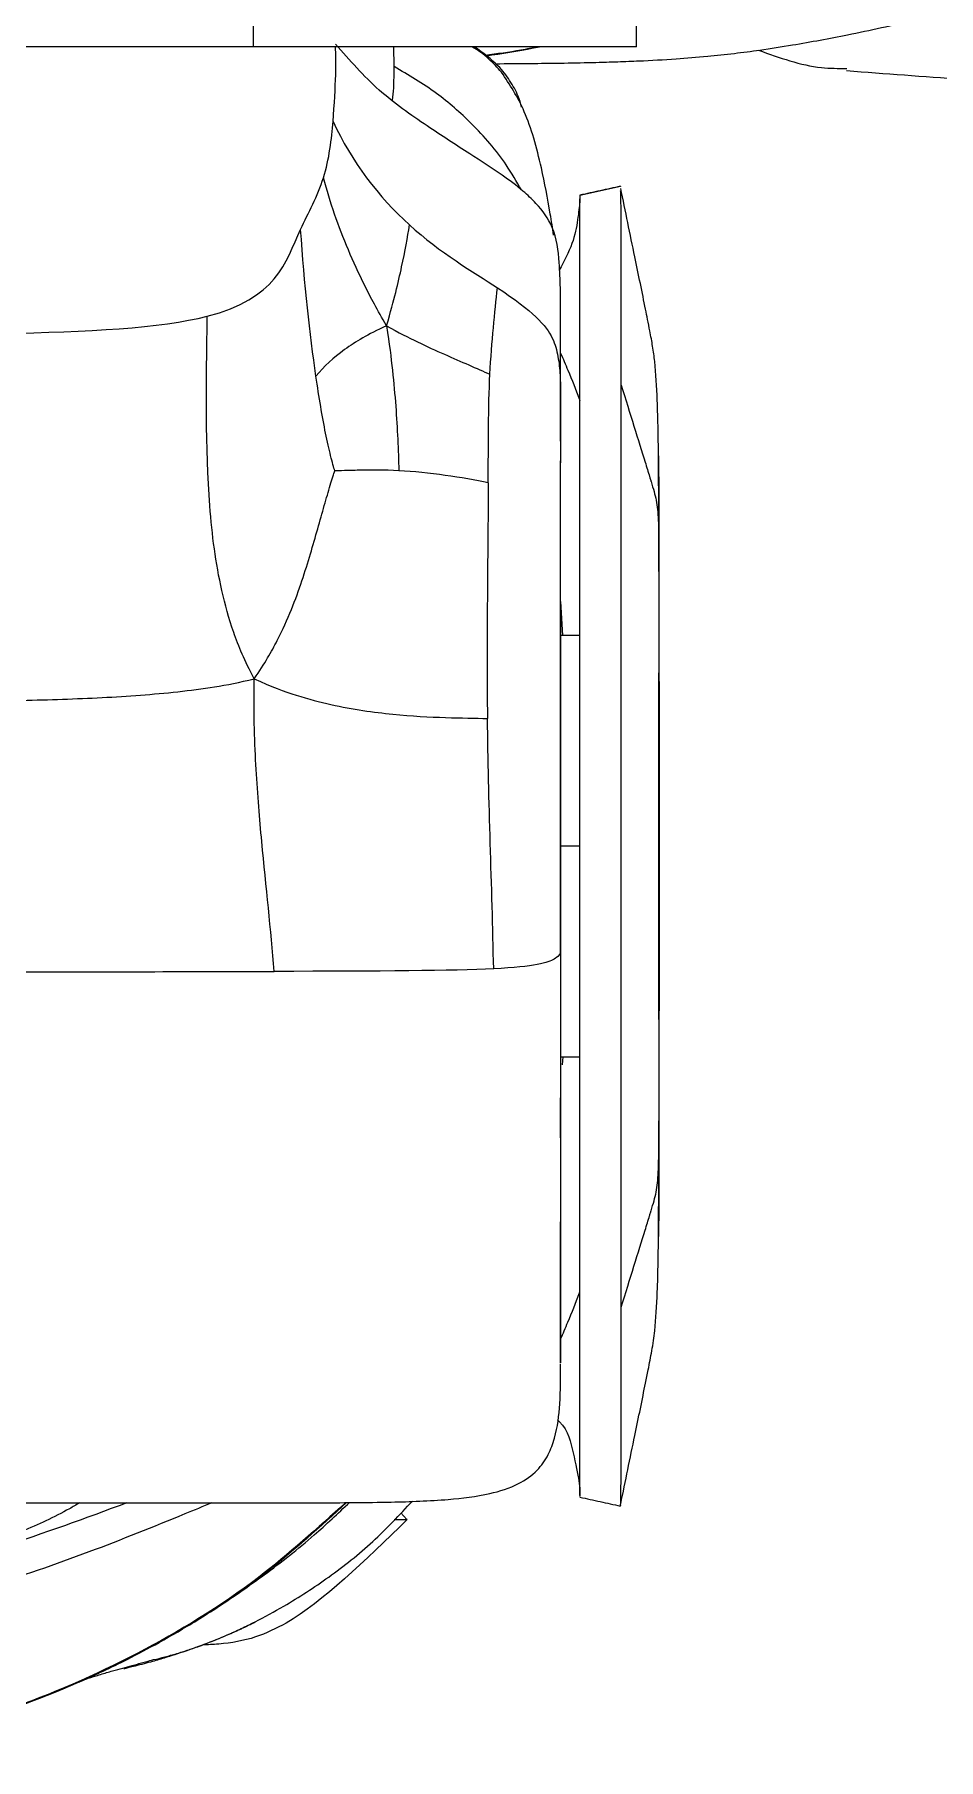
# Model space of a CAD drawing. Header units: millimetres. Extents: x 0 to 1189, y 0 to 841.
# Drawn here: x 156.89 to 178.33, y 204.99 to 245.9 of the extents above; entities that cross this region are included whole.
import ezdxf

# ---------------------------------------------------------------- set-up
doc = ezdxf.new("R2010")
doc.units = ezdxf.units.MM

msp = doc.modelspace()

# ---------------------------------------------------------------- linework, layer by layer
at = {"color": 7, "linetype": 'Continuous', "lineweight": 25}
for p, q in [((171.164, 245.612), (171.164, 249.618)), ((162.084, 245.612), (162.084, 249.379)), ((162.084, 245.612), (149.623, 245.612)), ((171.164, 245.612), (162.084, 245.612)), ((169.825, 242.093), (170.786, 242.303)), ((170.786, 242.303), (170.785, 242.296)), ((169.365, 232.137), (169.365, 226.637)), ((169.825, 231.652), (169.365, 231.652)), ((169.365, 226.637), (169.365, 224.117)), ((169.365, 224.067), (169.365, 223.98)), ((169.365, 221.652), (169.825, 221.652)), ((171.69, 217.482), (171.69, 217.501)), ((169.825, 211.223), (169.825, 211.217)), ((165.719, 210.679), (165.572, 210.836)), ((165.729, 210.679), (165.686, 210.679))]:
    msp.add_line(p, q, dxfattribs=at)
at = {"color": 8, "linetype": 'Continuous', "lineweight": 25}
for p, q in [((165.415, 245.141), (165.412, 245.612)), ((169.365, 232.458), (169.414, 231.652)), ((169.825, 226.652), (169.365, 226.652)), ((169.415, 221.652), (169.404, 221.469))]:
    msp.add_line(p, q, dxfattribs=at)
at = {"color": 7, "linetype": 'Continuous', "lineweight": 25, "flags": 128}
for points in [[(169.365, 219.736), (169.365, 220.307), (169.365, 220.523), (169.365, 220.685)], [(169.365, 216.333), (169.365, 217.182), (169.365, 217.502), (169.365, 217.743)]]:
    msp.add_lwpolyline(points, dxfattribs=at)
at = {"color": 7, "linetype": 'Continuous', "lineweight": 25}
for points, knots in [([(167.819, 245.21), (168.097, 245.212), (168.85, 245.217), (169.681, 245.229), (170.419, 245.248), (170.717, 245.257), (170.974, 245.267), (171.425, 245.285), (172.031, 245.318), (172.792, 245.379), (173.463, 245.45), (174.153, 245.54), (175.061, 245.683), (176.294, 245.914), (177.828, 246.251), (179.312, 246.605), (180.663, 246.935), (181.832, 247.262), (183.1, 247.703), (184.535, 248.326), (185.515, 248.872), (186.053, 249.173)], [0, 0, 0, 0, 0.064455, 0.174412, 0.196638, 0.21342, 0.22913, 0.243841, 0.293969, 0.33289, 0.363627, 0.391766, 0.428081, 0.4918, 0.572488, 0.662263, 0.717257, 0.774705, 0.837692, 0.910724, 1, 1, 1, 1]), ([(169.365, 236.26), (169.365, 236.804), (169.365, 237.735), (169.364, 238.949), (169.367, 239.817), (169.335, 240.573), (169.249, 241.301), (168.853, 241.846), (168.428, 242.237), (167.904, 242.63), (167.131, 243.123), (166.139, 243.766), (165.004, 244.559), (164.359, 245.294), (164.028, 245.67)], [0, 0, 0, 0, 0.1398018, 0.2391107, 0.308776, 0.3595024, 0.4314098, 0.4891664, 0.5246546, 0.5769049, 0.6536699, 0.755108, 0.8745492, 1, 1, 1, 1]), ([(167.961, 245.009), (167.866, 245.115), (167.66, 245.346), (167.404, 245.537), (167.249, 245.611), (167.246, 245.612)], [0, 0, 0, 0, 0.454576, 0.987408, 1, 1, 1, 1]), ([(168.441, 244.182), (168.418, 244.268), (168.363, 244.47), (168.171, 244.802), (167.886, 245.197), (167.527, 245.462), (167.324, 245.612)], [0, 0, 0, 0, 0.1940488, 0.4534441, 0.6906317, 1, 1, 1, 1]), ([(168.836, 245.612), (168.699, 245.584), (168.281, 245.499), (167.859, 245.444), (167.576, 245.408)], [0, 0, 0, 0, 0.329146, 1, 1, 1, 1]), ([(167.585, 245.4), (167.634, 245.406), (168.064, 245.459), (168.49, 245.54), (168.867, 245.612)], [0, 0, 0, 0, 0.114363, 1, 1, 1, 1]), ([(174.063, 245.531), (174.558, 245.352), (175.253, 245.101), (175.953, 245.099), (176.153, 245.099)], [0, 0, 0, 0, 0.713642, 1, 1, 1, 1]), ([(169.201, 241.147), (169.175, 241.315), (169.088, 241.875), (168.888, 242.898), (168.556, 244.114), (168.156, 244.72), (167.963, 245.012)], [0, 0, 0, 0, 0.103006, 0.344796, 0.684116, 1, 1, 1, 1]), ([(176.149, 245.046), (177.979, 244.907), (182.097, 244.593), (186.147, 244.603), (188.397, 244.608)], [0, 0, 0, 0, 0.444469, 1, 1, 1, 1]), ([(165.236, 238.995), (165.02, 239.369), (164.706, 239.957), (164.192, 241.071), (163.896, 241.917), (163.74, 242.504)], [0, 0, 0, 0, 0.25, 0.5, 1, 1, 1, 1]), ([(170.786, 242.304), (170.626, 242.269), (170.306, 242.198), (169.986, 242.128), (169.825, 242.093)], [0, 0, 0, 0, 0.499986, 1, 1, 1, 1]), ([(171.69, 235.81), (171.683, 236.29), (171.672, 237.104), (171.623, 237.986), (171.554, 238.492), (171.492, 238.832), (171.431, 239.137), (171.32, 239.692), (171.105, 240.736), (170.903, 241.711), (170.791, 242.254)], [0, 0, 0, 0, 0.223257, 0.378445, 0.442509, 0.502347, 0.544574, 0.582703, 0.767679, 1, 1, 1, 1]), ([(169.825, 242.093), (169.826, 242.057), (169.826, 241.986), (169.78, 241.53), (169.669, 240.944), (169.446, 240.524), (169.333, 240.31)], [0, 0, 0, 0, 0.250495, 0.50047, 0.745736, 1, 1, 1, 1]), ([(169.825, 237.451), (169.825, 237.964), (169.825, 238.989), (169.825, 240.215), (169.825, 241.215), (169.825, 241.873), (169.825, 241.966), (169.825, 242.003)], [0, 0, 0, 0, 0.204541, 0.408654, 0.611788, 0.849333, 1, 1, 1, 1]), ([(170.803, 237.585), (170.803, 238.104), (170.803, 239.142), (170.803, 240.382), (170.801, 241.395), (170.798, 242.056), (170.792, 242.157), (170.79, 242.195)], [0, 0, 0, 0, 0.206055, 0.411884, 0.617114, 0.857792, 1, 1, 1, 1]), ([(165.236, 238.995), (165.335, 239.327), (165.464, 239.807), (165.646, 240.602), (165.734, 241.091), (165.781, 241.386)], [0, 0, 0, 0, 0.25, 0.5, 1, 1, 1, 1]), ([(167.865, 239.897), (168.708, 239.344), (169.103, 238.913), (169.231, 238.555), (169.272, 238.412), (169.288, 238.34), (169.329, 238.123), (169.36, 237.826), (169.364, 237.502), (169.365, 237.157), (169.365, 236.971), (169.365, 236.685), (169.365, 236.588), (169.365, 236.396), (169.365, 236.299), (169.365, 236.113), (169.365, 236.022), (169.365, 235.899), (169.365, 235.86), (169.365, 235.79), (169.365, 235.761), (169.365, 235.743)], [0, 0, 0, 0, 0.25, 0.3125, 0.3125, 0.375, 0.375, 0.5, 0.625, 0.625, 0.75, 0.75, 0.8125, 0.8125, 0.875, 0.875, 0.9375, 0.9375, 0.96875, 0.96875, 1, 1, 1, 1]), ([(149.623, 238.802), (150.722, 238.802), (151.843, 238.802), (154.04, 238.802), (157.269, 238.8), (159.882, 238.94), (160.982, 239.221)], [0, 0, 0, 0, 0.25, 0.25, 0.5, 1, 1, 1, 1]), ([(162.099, 230.623), (161.869, 231.05), (161.585, 231.73), (161.225, 233.037), (160.926, 235.363), (160.964, 237.586), (160.982, 239.221)], [0, 0, 0, 0, 0.125, 0.25, 0.5, 1, 1, 1, 1]), ([(165.236, 238.995), (165, 238.887), (164.658, 238.708), (164.091, 238.341), (163.751, 238.032), (163.563, 237.798)], [0, 0, 0, 0, 0.25, 0.5, 1, 1, 1, 1]), ([(165.236, 238.995), (165.303, 238.56), (165.383, 237.917), (165.483, 236.799), (165.518, 236.048), (165.528, 235.558)], [0, 0, 0, 0, 0.25, 0.5, 1, 1, 1, 1]), ([(165.236, 238.995), (165.523, 238.833), (165.983, 238.601), (166.828, 238.218), (167.382, 237.984), (167.689, 237.844)], [0, 0, 0, 0, 0.25, 0.5, 1, 1, 1, 1]), ([(164.008, 235.557), (163.987, 235.628), (163.912, 235.891), (163.749, 236.611), (163.635, 237.298), (163.563, 237.798)], [0, 0, 0, 0, 0.25, 0.5, 1, 1, 1, 1]), ([(170.803, 237.585), (171.009, 236.923), (171.267, 236.096), (171.452, 235.496), (171.492, 235.367), (171.501, 235.336), (171.503, 235.329), (171.504, 235.327), (171.504, 235.326), (171.505, 235.323), (171.507, 235.316), (171.516, 235.286), (171.551, 235.172), (171.6, 235.007), (171.629, 234.874), (171.653, 234.733), (171.662, 234.657), (171.677, 234.492), (171.682, 234.403), (171.687, 234.267), (171.688, 234.221), (171.691, 234.136), (171.691, 234.098), (171.692, 234.073)], [0, 0, 0, 0, 0.5, 0.625, 0.65625, 0.664062, 0.666016, 0.666016, 0.666992, 0.666992, 0.667969, 0.671875, 0.6875, 0.75, 0.8125, 0.8125, 0.875, 0.875, 0.9375, 0.9375, 0.96875, 0.96875, 1, 1, 1, 1]), ([(169.365, 224.08), (169.365, 224.645), (169.365, 225.77), (169.365, 227.578), (169.365, 229.442), (169.365, 231.228), (169.365, 232.816), (169.365, 234.147), (169.365, 235.008), (169.365, 235.537), (169.365, 235.714), (169.365, 235.791)], [0, 0, 0, 0, 0.13291, 0.264493, 0.392782, 0.520879, 0.651356, 0.781742, 0.904677, 0.958376, 1, 1, 1, 1]), ([(171.689, 217.39), (171.701, 220.477), (171.726, 226.652), (171.701, 232.827), (171.689, 235.914)], [0, 0, 0, 0, 0.5, 1, 1, 1, 1]), ([(162.099, 230.623), (162.35, 230.991), (162.666, 231.543), (163.101, 232.517), (163.445, 233.606), (163.714, 234.574), (163.905, 235.23), (163.985, 235.487), (164.008, 235.557)], [0, 0, 0, 0, 0.125, 0.25, 0.5, 0.75, 0.875, 1, 1, 1, 1]), ([(165.528, 235.558), (165.178, 235.577), (164.699, 235.571), (164.22, 235.558), (164.052, 235.556), (164.008, 235.557)], [0, 0, 0, 0, 0.5, 0.75, 1, 1, 1, 1]), ([(171.692, 234.073), (171.692, 233.985), (171.693, 233.652), (171.694, 232.723), (171.692, 230.605), (171.686, 226.652), (171.692, 222.699), (171.694, 220.581), (171.693, 219.652), (171.692, 219.319), (171.692, 219.231)], [0, 0, 0, 0, 0.0625, 0.125, 0.25, 0.5, 0.75, 0.875, 0.9375, 1, 1, 1, 1]), ([(149.623, 230.07), (150.312, 230.071), (151.36, 230.072), (152.449, 230.075), (152.86, 230.076), (152.93, 230.076), (152.959, 230.077), (152.966, 230.077), (152.968, 230.077), (152.969, 230.077), (152.977, 230.077), (153.004, 230.077), (153.204, 230.077), (153.743, 230.079), (154.938, 230.085), (155.936, 230.096), (157.237, 230.125), (157.872, 230.146), (159.104, 230.209), (159.702, 230.252), (160.578, 230.347), (160.866, 230.385), (161.45, 230.478), (161.75, 230.536), (162.099, 230.623)], [0, 0, 0, 0, 0.25, 0.375, 0.390625, 0.398437, 0.400391, 0.400879, 0.400879, 0.401367, 0.401367, 0.402344, 0.40625, 0.4375, 0.5, 0.625, 0.625, 0.75, 0.75, 0.875, 0.875, 0.9375, 0.9375, 1, 1, 1, 1]), ([(162.573, 223.681), (162.495, 224.672), (162.321, 226.178), (162.155, 228.146), (162.098, 229.408), (162.091, 230.134), (162.099, 230.623)], [0, 0, 0, 0, 0.5, 0.75, 0.875, 1, 1, 1, 1]), ([(162.099, 230.623), (162.501, 230.436), (163.113, 230.211), (164.198, 229.929), (165.903, 229.692), (167.064, 229.695), (167.631, 229.68)], [0, 0, 0, 0, 0.125, 0.25, 0.5, 1, 1, 1, 1]), ([(169.365, 223.98), (169.365, 223.27), (169.365, 222.271), (169.365, 221.329), (169.365, 220.893), (169.365, 220.729), (169.365, 220.685)], [0, 0, 0, 0, 0.5, 0.75, 0.875, 1, 1, 1, 1]), ([(149.623, 223.664), (150.747, 223.664), (151.91, 223.665), (154.231, 223.667), (155.389, 223.668), (158.757, 223.673), (160.863, 223.677), (162.573, 223.681)], [0, 0, 0, 0, 0.25, 0.25, 0.5, 0.5, 1, 1, 1, 1]), ([(169.365, 220.685), (169.365, 220.657), (169.365, 220.554), (169.365, 220.29), (169.365, 219.755), (169.365, 218.611), (169.365, 217.3), (169.365, 217.096), (169.365, 217.384), (169.365, 217.579), (169.365, 217.686), (169.365, 217.73), (169.365, 217.743)], [0, 0, 0, 0, 0.03125, 0.0625, 0.125, 0.25, 0.5, 0.75, 0.875, 0.9375, 0.96875, 1, 1, 1, 1]), ([(170.803, 215.719), (171.009, 216.381), (171.267, 217.208), (171.452, 217.808), (171.492, 217.937), (171.501, 217.968), (171.503, 217.975), (171.504, 217.977), (171.504, 217.978), (171.505, 217.981), (171.507, 217.988), (171.516, 218.018), (171.551, 218.132), (171.6, 218.298), (171.629, 218.43), (171.653, 218.571), (171.662, 218.647), (171.677, 218.812), (171.682, 218.901), (171.687, 219.037), (171.688, 219.083), (171.691, 219.168), (171.691, 219.206), (171.692, 219.231)], [0, 0, 0, 0, 0.5, 0.625, 0.65625, 0.664062, 0.666016, 0.666016, 0.666992, 0.666992, 0.667969, 0.671875, 0.6875, 0.75, 0.8125, 0.8125, 0.875, 0.875, 0.9375, 0.9375, 0.96875, 0.96875, 1, 1, 1, 1]), ([(170.791, 211.051), (170.903, 211.593), (171.105, 212.567), (171.326, 213.643), (171.452, 214.27), (171.542, 214.73), (171.62, 215.272), (171.673, 216.202), (171.683, 217.015), (171.69, 217.494)], [0, 0, 0, 0, 0.232273, 0.417211, 0.467352, 0.536695, 0.621633, 0.776789, 1, 1, 1, 1]), ([(169.365, 214.419), (169.365, 214.406), (169.365, 214.363), (169.365, 214.658), (169.365, 215.26), (169.365, 215.977), (169.365, 216.333)], [0, 0, 0, 0, 0.12717, 0.423369, 0.713795, 1, 1, 1, 1]), ([(169.825, 211.248), (169.825, 211.251), (169.825, 211.266), (169.825, 211.332), (169.825, 211.448), (169.825, 211.603), (169.825, 211.958), (169.825, 212.701), (169.825, 214.054), (169.825, 215.253), (169.825, 215.853)], [0, 0, 0, 0, 0.014822, 0.080958, 0.147208, 0.213595, 0.280136, 0.518781, 0.759025, 1, 1, 1, 1]), ([(170.785, 211.01), (170.786, 211.006), (170.788, 210.998), (170.79, 211.034), (170.792, 211.093), (170.794, 211.182), (170.796, 211.298), (170.798, 211.441), (170.8, 211.789), (170.803, 212.529), (170.803, 213.898), (170.803, 215.112), (170.803, 215.719)], [0, 0, 0, 0, 0.047038, 0.098218, 0.149401, 0.200609, 0.251858, 0.30316, 0.354521, 0.56897, 0.784306, 1, 1, 1, 1]), ([(149.623, 211.077), (150.585, 211.077), (152.595, 211.077), (155.602, 211.077), (158.541, 211.077), (161.181, 211.078), (163.416, 211.077), (165.208, 211.084), (166.583, 211.134), (167.603, 211.251), (168.329, 211.478), (168.808, 211.81), (169.084, 212.202), (169.277, 212.738), (169.37, 213.47), (169.366, 214.06), (169.365, 214.375)], [0, 0, 0, 0, 0.131139, 0.274291, 0.410114, 0.532092, 0.634379, 0.715022, 0.776579, 0.82198, 0.854756, 0.879392, 0.900001, 0.919093, 0.956659, 1, 1, 1, 1]), ([(169.289, 213.048), (169.305, 213.032), (169.546, 212.808), (169.672, 212.227), (169.824, 211.524), (169.825, 211.328), (169.825, 211.229)], [0, 0, 0, 0, 0.023383, 0.336579, 0.666034, 1, 1, 1, 1]), ([(164.289, 211.085), (163.664, 210.513), (162.254, 209.223), (159.73, 207.636), (156.853, 206.292), (153.822, 205.392), (150.706, 204.96), (147.563, 205.048), (144.466, 205.64), (141.464, 206.687), (138.629, 208.172), (136.379, 209.688), (135.204, 210.822), (134.803, 211.21)], [0, 0, 0, 0, 0.077713, 0.175141, 0.272119, 0.368453, 0.464167, 0.55966, 0.655633, 0.752486, 0.850271, 0.948833, 1, 1, 1, 1]), ([(157.951, 206.835), (157.989, 206.851), (158.064, 206.883), (158.194, 206.929), (158.286, 206.956), (158.435, 207.002), (158.598, 207.051), (158.858, 207.126), (159.104, 207.192), (159.33, 207.255), (159.453, 207.289), (159.627, 207.339), (159.762, 207.368), (159.974, 207.421), (160.23, 207.492), (160.499, 207.575), (160.778, 207.671), (161.088, 207.788), (161.42, 207.926), (161.767, 208.083), (162.22, 208.304), (162.935, 208.691), (163.897, 209.317), (164.933, 210.135), (165.543, 210.79), (165.849, 211.119)], [0, 0, 0, 0, 0.042708, 0.084041, 0.12401, 0.149422, 0.169413, 0.190161, 0.26171, 0.282361, 0.304185, 0.327155, 0.367526, 0.471389, 0.570203, 0.651329, 0.70897, 0.746378, 0.771808, 0.791246, 0.808261, 0.840805, 0.891804, 0.945786, 1, 1, 1, 1]), ([(169.825, 211.212), (169.985, 211.177), (170.305, 211.107), (170.625, 211.037), (170.785, 211.002)], [0, 0, 0, 0, 0.499995, 1, 1, 1, 1]), ([(164.267, 211.085), (163.594, 210.473), (162.082, 209.098), (159.36, 207.439), (156.261, 206.088), (152.999, 205.208), (150.768, 205.092), (149.656, 205.034)], [0, 0, 0, 0, 0.168412, 0.378198, 0.586881, 0.794065, 1, 1, 1, 1]), ([(161.092, 211.077), (160.879, 210.99), (159.923, 210.594), (158.148, 209.879), (155.593, 208.998), (152.755, 208.241), (150.69, 208.105), (149.657, 208.036)], [0, 0, 0, 0, 0.058835, 0.264842, 0.480483, 0.73998, 1, 1, 1, 1]), ([(157.955, 211.077), (157.876, 211.03), (157.435, 210.771), (156.657, 210.417), (155.554, 209.963), (154.269, 209.542), (152.588, 209.132), (151.303, 209.008), (150.59, 208.939)], [0, 0, 0, 0, 0.035474, 0.195206, 0.326422, 0.495561, 0.720244, 1, 1, 1, 1]), ([(159.078, 211.077), (158.09, 210.712), (156.244, 210.03), (153.436, 209.258), (151.602, 209.05), (150.682, 208.945)], [0, 0, 0, 0, 0.364646, 0.681278, 1, 1, 1, 1]), ([(157.955, 206.829), (158.052, 206.873), (158.238, 206.955), (158.735, 207.188), (159.387, 207.515), (160.211, 207.966), (161.216, 208.578), (162.356, 209.371), (163.43, 210.207), (164.083, 210.825), (164.359, 211.086)], [0, 0, 0, 0, 0.175879, 0.335097, 0.474373, 0.594877, 0.702369, 0.807037, 0.918347, 1, 1, 1, 1]), ([(165.421, 210.682), (165.433, 210.682), (165.697, 210.681), (165.713, 210.68), (165.729, 210.679)], [0, 0, 0, 0, 0.0431746, 1, 1, 1, 1]), ([(162.118, 208.245), (162.118, 208.245), (162.117, 208.244), (162.11, 208.241), (162.099, 208.235), (162.083, 208.228), (162.064, 208.218), (162.042, 208.207), (162.016, 208.194), (161.987, 208.18), (161.955, 208.165), (161.921, 208.149), (161.884, 208.131), (161.846, 208.113), (161.805, 208.094), (161.764, 208.075), (161.72, 208.055), (161.556, 207.98), (161.202, 207.828), (160.717, 207.642), (160.312, 207.505), (159.998, 207.405), (159.711, 207.321), (159.465, 207.254), (159.274, 207.204), (159.146, 207.173), (159.073, 207.155), (159.033, 207.146), (159.009, 207.14), (159.006, 207.14), (159.004, 207.139)], [0, 0, 0, 0, 0.0179993, 0.0356972, 0.0530939, 0.0701896, 0.0869844, 0.1034787, 0.1196727, 0.1355666, 0.1511608, 0.1664555, 0.181451, 0.1961478, 0.2105461, 0.2246463, 0.2384489, 0.2519542, 0.3744546, 0.4994181, 0.5521798, 0.6241186, 0.6975578, 0.7488518, 0.8150377, 0.8744063, 0.9065612, 0.9381955, 0.9693334, 1, 1, 1, 1]), ([(162.857, 208.224), (162.618, 208.102), (162.115, 207.845), (161.419, 207.732), (160.993, 207.71), (160.862, 207.703)], [0, 0, 0, 0, 0.383743, 0.810801, 1, 1, 1, 1])]:
    msp.add_open_spline(points, degree=3, knots=knots, dxfattribs=at)
at = {"color": 8, "linetype": 'Continuous', "lineweight": 25}
for points, knots in [([(163.97, 243.843), (163.996, 244.244), (164.048, 245.053), (164.027, 245.58), (164.028, 245.608), (164.029, 245.62)], [0, 0, 0, 0, 0.364885, 0.735889, 1, 1, 1, 1]), ([(165.38, 244.348), (165.39, 244.44), (165.415, 244.663), (165.415, 244.965), (165.415, 245.141)], [0, 0, 0, 0, 0.414607, 1, 1, 1, 1]), ([(168.438, 242.215), (168.322, 242.415), (167.996, 242.981), (167.311, 243.761), (166.418, 244.554), (165.757, 244.941), (165.415, 245.141)], [0, 0, 0, 0, 0.165141, 0.466287, 0.722878, 1, 1, 1, 1]), ([(169.365, 238.348), (169.423, 238.212), (169.581, 237.848), (169.732, 237.47), (169.82, 237.236), (169.825, 237.223)], [0, 0, 0, 0, 0.357898, 0.962579, 1, 1, 1, 1]), ([(171.689, 235.909), (171.689, 235.911), (171.689, 235.915), (171.689, 235.894), (171.689, 235.856), (171.69, 235.799), (171.69, 235.725), (171.691, 235.601), (171.692, 235.403), (171.693, 235.096), (171.694, 234.748), (171.693, 234.408), (171.692, 234.17), (171.692, 234.073)], [0, 0, 0, 0, 0.0397461, 0.1150683, 0.1899708, 0.2641691, 0.3373744, 0.4092954, 0.5577088, 0.696, 0.8207046, 0.9270862, 1, 1, 1, 1]), ([(169.365, 224.169), (169.365, 224.183), (169.365, 224.204), (169.365, 224.101), (169.365, 224.067)], [0, 0, 0, 0, 0.664215, 1, 1, 1, 1]), ([(169.365, 219.736), (169.365, 219.037), (169.365, 217.624), (169.365, 216.056), (169.365, 214.94), (169.365, 214.412), (169.365, 214.417), (169.365, 214.419)], [0, 0, 0, 0, 0.217856, 0.440402, 0.667758, 0.896658, 1, 1, 1, 1]), ([(171.692, 219.231), (171.692, 219.1), (171.694, 218.778), (171.694, 218.349), (171.693, 217.938), (171.691, 217.629), (171.689, 217.468), (171.689, 217.408), (171.689, 217.383), (171.689, 217.393), (171.689, 217.394)], [0, 0, 0, 0, 0.0996792, 0.2454759, 0.4164352, 0.6047884, 0.8044433, 0.8943751, 0.9848623, 1, 1, 1, 1]), ([(169.365, 214.956), (169.423, 215.092), (169.581, 215.456), (169.732, 215.834), (169.82, 216.068), (169.825, 216.081)], [0, 0, 0, 0, 0.357901, 0.962579, 1, 1, 1, 1])]:
    msp.add_open_spline(points, degree=3, knots=knots, dxfattribs=at)
at = {"color": 7, "linetype": 'Continuous', "lineweight": 25}
for points in [[(163.74, 242.504), (163.878, 242.942), (163.934, 243.432), (163.97, 243.843)], [(163.97, 243.843), (164.4, 242.897), (165.055, 242.043), (165.781, 241.386)], [(163.199, 241.282), (163.38, 241.68), (163.601, 242.066), (163.74, 242.504)], [(160.982, 239.221), (162.63, 239.642), (162.836, 240.487), (163.199, 241.282)], [(163.563, 237.798), (163.418, 238.799), (163.284, 239.971), (163.199, 241.282)], [(165.781, 241.386), (166.507, 240.728), (167.303, 240.266), (167.865, 239.897)], [(167.689, 237.844), (167.728, 238.631), (167.809, 239.315), (167.865, 239.897)], [(167.649, 235.269), (167.653, 236.169), (167.65, 237.058), (167.689, 237.844)], [(169.825, 215.853), (169.825, 218.722), (169.825, 226.652), (169.825, 234.582), (169.825, 237.451)], [(170.803, 215.719), (170.803, 218.621), (170.806, 226.652), (170.803, 234.683), (170.803, 237.585)], [(167.649, 235.269), (167.054, 235.395), (166.228, 235.521), (165.528, 235.558)], [(167.649, 235.269), (167.641, 233.468), (167.607, 231.62), (167.631, 229.68)], [(167.778, 223.744), (167.737, 225.708), (167.654, 227.74), (167.631, 229.68)], [(169.365, 224.169), (169.365, 224.135), (169.365, 223.979), (168.762, 223.793), (167.778, 223.744)], [(169.365, 224.169), (169.365, 222.562), (169.365, 221.046), (169.365, 219.736)], [(167.778, 223.744), (166.793, 223.694), (165.125, 223.687), (162.573, 223.681)], [(165.729, 210.679), (164.725, 209.706), (163.721, 208.733), (162.857, 208.224)]]:
    msp.add_open_spline(points, degree=3, dxfattribs=at)

doc.saveas('drawing.dxf')
